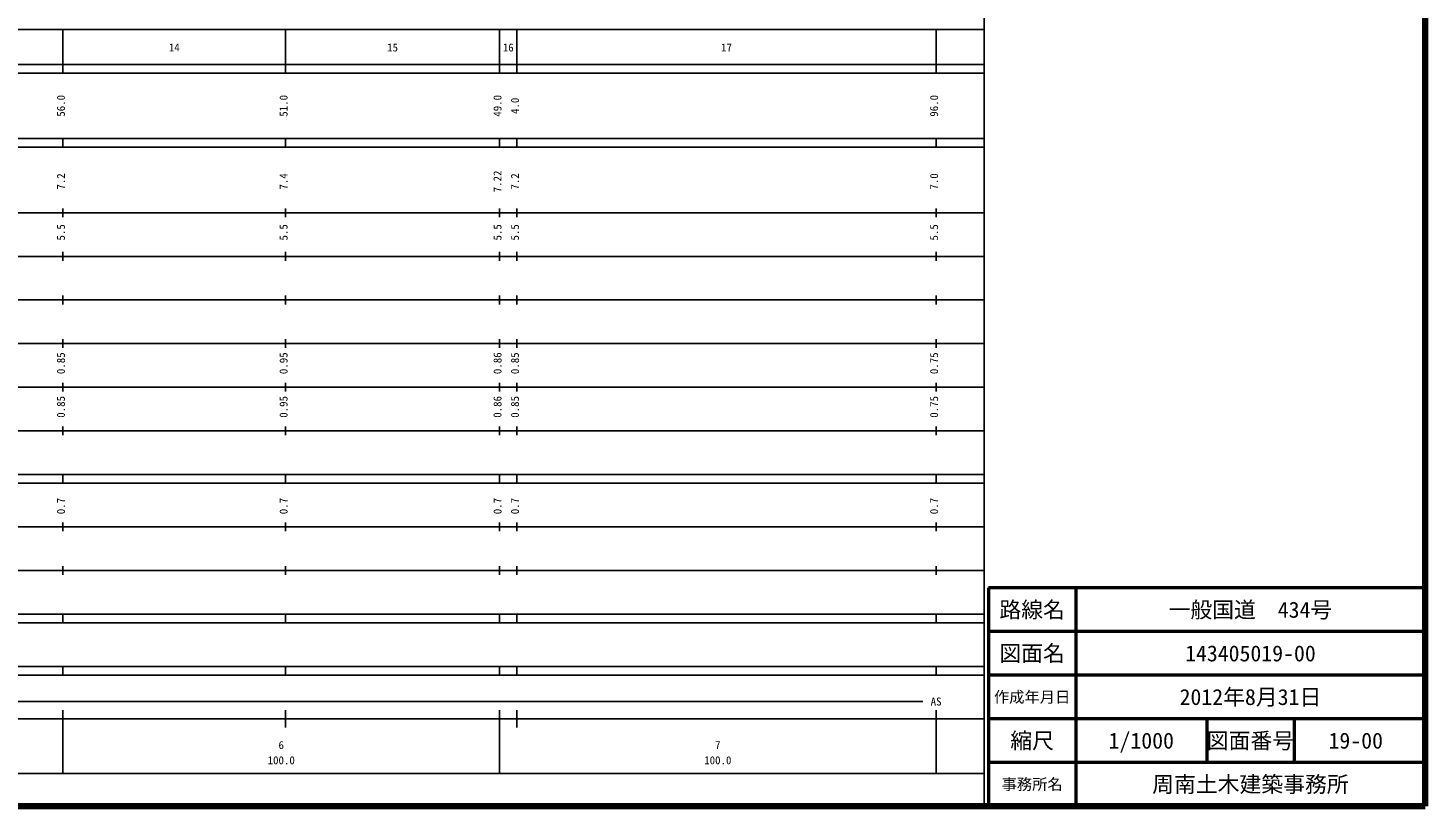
# Model space of a CAD drawing. Units: millimetres on the paper, enlarged 1000 times. Extents: x 40000 to 680000, y 20000 to 380000.
# Drawn here: x 359982 to 680000, y 20000 to 198357 of the extents above; entities that cross this region are included whole.
import ezdxf
from ezdxf.enums import TextEntityAlignment as Align

# ---------------------------------------------------------------- set-up
doc = ezdxf.new("R2010")
doc.units = ezdxf.units.MM
doc.header["$LTSCALE"] = 1000
for name, color, linetype, lineweight in [('M-TTL', 2, 'Continuous', 140), ('M-TTL-BAND', 7, 'Continuous', 25), ('M-TTL-FRAM', 2, 'Continuous', 50), ('M-TTL-LINE', 7, 'Continuous', 50)]:
    doc.layers.add(name, color=color, linetype=linetype, lineweight=lineweight)
doc.layers.add('M-TTL-TXT', color=7, linetype='Continuous')
doc.styles.add('ＭＳ ゴシック', font='')
doc.styles.get('ＭＳ ゴシック').set_extended_font_data('MS Gothic')

msp = doc.modelspace()

# ---------------------------------------------------------------- linework, layer by layer
at = {"layer": 'M-TTL'}
for p, q in [((680000, 20000), (680000, 380000)), ((40000, 20000), (680000, 20000))]:
    msp.add_line(p, q, dxfattribs=at)
at = {"layer": 'M-TTL-BAND'}
for p, q in [((579000, 20000), (579000, 370000)), ((68000, 198000), (579000, 198000)), ((368000, 188000), (368000, 198000)), ((419000, 188000), (419000, 198000)), ((468000, 188000), (468000, 198000)), ((472000, 188000), (472000, 198000)), ((568000, 188000), (568000, 198000)), ((40000, 190000), (579000, 190000)), ((40000, 188000), (579000, 188000)), ((40000, 173000), (579000, 173000)), ((368000, 171000), (368000, 173000)), ((419000, 171000), (419000, 173000)), ((468000, 171000), (468000, 173000)), ((472000, 171000), (472000, 173000)), ((568000, 171000), (568000, 173000)), ((40000, 171000), (579000, 171000)), ((368000, 155000), (368000, 157000)), ((419000, 155000), (419000, 157000)), ((468000, 155000), (468000, 157000)), ((472000, 155000), (472000, 157000)), ((568000, 155000), (568000, 157000)), ((40000, 156000), (579000, 156000)), ((46000, 146000), (579000, 146000)), ((368000, 145000), (368000, 147000)), ((419000, 145000), (419000, 147000)), ((468000, 145000), (468000, 147000)), ((472000, 145000), (472000, 147000)), ((568000, 145000), (568000, 147000)), ((52000, 136000), (579000, 136000)), ((368000, 135000), (368000, 137000)), ((419000, 135000), (419000, 137000)), ((468000, 135000), (468000, 137000)), ((472000, 135000), (472000, 137000)), ((568000, 135000), (568000, 137000)), ((46000, 126000), (579000, 126000)), ((368000, 125000), (368000, 127000)), ((419000, 125000), (419000, 127000)), ((468000, 125000), (468000, 127000)), ((472000, 125000), (472000, 127000)), ((568000, 125000), (568000, 127000)), ((52000, 116000), (579000, 116000)), ((368000, 115000), (368000, 117000)), ((419000, 115000), (419000, 117000)), ((468000, 115000), (468000, 117000)), ((472000, 115000), (472000, 117000)), ((568000, 115000), (568000, 117000)), ((46000, 106000), (579000, 106000)), ((368000, 105000), (368000, 107000)), ((419000, 105000), (419000, 107000)), ((468000, 105000), (468000, 107000)), ((472000, 105000), (472000, 107000)), ((568000, 105000), (568000, 107000)), ((40000, 96000), (579000, 96000)), ((40000, 94000), (579000, 94000)), ((368000, 94000), (368000, 96000)), ((419000, 94000), (419000, 96000)), ((468000, 94000), (468000, 96000)), ((472000, 94000), (472000, 96000)), ((568000, 94000), (568000, 96000)), ((49000, 84000), (579000, 84000)), ((368000, 83000), (368000, 85000)), ((419000, 83000), (419000, 85000)), ((468000, 83000), (468000, 85000)), ((472000, 83000), (472000, 85000)), ((568000, 83000), (568000, 85000)), ((40000, 74000), (579000, 74000)), ((368000, 73000), (368000, 75000)), ((419000, 73000), (419000, 75000)), ((468000, 73000), (468000, 75000)), ((472000, 73000), (472000, 75000)), ((568000, 73000), (568000, 75000)), ((40000, 64000), (579000, 64000)), ((40000, 62000), (579000, 62000)), ((368000, 62000), (368000, 64000)), ((419000, 62000), (419000, 64000)), ((468000, 62000), (468000, 64000)), ((472000, 62000), (472000, 64000)), ((568000, 62000), (568000, 64000)), ((40000, 52000), (579000, 52000)), ((368000, 50000), (368000, 52000)), ((419000, 50000), (419000, 52000)), ((468000, 50000), (468000, 52000)), ((472000, 50000), (472000, 52000)), ((568000, 50000), (568000, 52000)), ((40000, 50000), (579000, 50000)), ((71000, 44000), (565000, 44000)), ((368000, 27500), (368000, 42000)), ((419000, 38000), (419000, 42000)), ((468000, 27500), (468000, 42000)), ((472000, 38000), (472000, 42000)), ((568000, 27500), (568000, 42000)), ((40000, 40000), (579000, 40000)), ((68000, 27500), (579000, 27500))]:
    msp.add_line(p, q, dxfattribs=at)
at = {"layer": 'M-TTL-FRAM'}
for p, q in [((680000, 70000), (580000, 70000)), ((580000, 70000), (580000, 20000))]:
    msp.add_line(p, q, dxfattribs=at)
at = {"layer": 'M-TTL-LINE'}
for p, q in [((600000, 70000), (600000, 20000)), ((680000, 60000), (580000, 60000)), ((680000, 50000), (580000, 50000)), ((680000, 40000), (580000, 40000)), ((630000, 40000), (630000, 30000)), ((650000, 40000), (650000, 30000)), ((680000, 30000), (580000, 30000))]:
    msp.add_line(p, q, dxfattribs=at)

# ---------------------------------------------------------------- texts
at = {"layer": 'M-TTL-BAND', "style": 'ＭＳ ゴシック'}
for s, p in [('14', (393500, 192405)), ('15', (443500, 192405)), ('16', (470000, 192405)), ('17', (520000, 192405)), ('AS', (568000, 42500)), ('6', (418000, 32523)), ('7', (518000, 32523)), ('100.0', (418000, 29033)), ('100.0', (518000, 29033))]:
    msp.add_text(s, height=1833, dxfattribs=at).set_placement(p, align=Align.BOTTOM_CENTER)
for s, p in [('56.0', (369000, 180500)), ('51.0', (420000, 180500)), ('49.0', (469000, 180500)), ('96.0', (569000, 180500)), ('4.0', (473000, 180500)), ('7.2', (369000, 163174)), ('7.4', (420000, 163174)), ('7.22', (469000, 163174)), ('7.2', (473000, 163174)), ('7.0', (569000, 163174)), ('5.5', (369000, 151500)), ('5.5', (420000, 151500)), ('5.5', (469000, 151500)), ('5.5', (473000, 151500)), ('5.5', (569000, 151500)), ('0.85', (369000, 121500)), ('0.95', (420000, 121500)), ('0.86', (469000, 121500)), ('0.85', (473000, 121500)), ('0.75', (569000, 121500)), ('0.85', (369000, 111500)), ('0.95', (420000, 111500)), ('0.86', (469000, 111500)), ('0.85', (473000, 111500)), ('0.75', (569000, 111500)), ('0.7', (369000, 88764)), ('0.7', (420000, 88764)), ('0.7', (469000, 88764)), ('0.7', (473000, 88764)), ('0.7', (569000, 88764))]:
    msp.add_text(s, height=1833, rotation=90, dxfattribs=at).set_placement(p, align=Align.BOTTOM_CENTER)
at = {"layer": 'M-TTL-TXT', "style": 'ＭＳ ゴシック'}
for s, height, p in [('路線名', 3666, (590000, 65000)), ('路線名', 3666, (590000, 65000)), ('一般国道\u3000434号', 3666, (640000, 65000)), ('図面名', 3666, (590000, 55000)), ('図面名', 3666, (590000, 55000)), ('143405019-00', 3666, (640000, 55000)), ('作成年月日', 2566, (590000, 45000)), ('作成年月日', 2566, (590000, 45000)), ('2012年8月31日', 3666, (640000, 45000)), ('縮尺', 3666, (590000, 35000)), ('縮尺', 3666, (590000, 35000)), ('1/1000', 3666, (615000, 35000)), ('図面番号', 3666, (640000, 35000)), ('図面番号', 3666, (640000, 35000)), ('19-00', 3666, (664125, 35000)), ('事務所名', 2566, (590000, 25000)), ('事務所名', 2566, (590000, 25000)), ('周南土木建築事務所', 3666, (640000, 25000))]:
    msp.add_text(s, height=height, dxfattribs=at).set_placement(p, align=Align.MIDDLE_CENTER)

doc.saveas('drawing.dxf')
